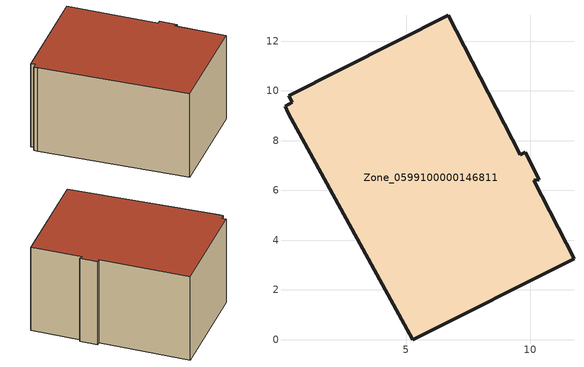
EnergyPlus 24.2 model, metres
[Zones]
Zone_0599100000146811
 floor ground (C_G): 0.43,9.54 0.29,9.8 6.7,13.04 9.59,7.43 9.8,7.53 10.35,6.43 10.14,6.41 11.75,3.26 5.27,0 0.27,9.11 0.14,9.38 z0
 wall outside (C_F): 10.35,6.43 9.8,7.53 9.59,7.43 6.7,13.04 0.29,9.8 0.43,9.54 0.14,9.38 0.27,9.11 5.27,0 11.75,3.26 10.14,6.41 10.35,6.43 z0:6.55
 roof outside (C_R): 0.29,9.8 0.43,9.54 0.14,9.38 0.27,9.11 5.27,0 11.75,3.26 10.14,6.41 10.35,6.43 9.8,7.53 9.59,7.43 6.7,13.04 z6.55
[BUILDING]
Pand.0599100000146811: North Axis=0; Terrain=City; Loads Convergence Tolerance Value=0.04; Temperature Convergence Tolerance Value=0.4; Solar Distribution=FullExterior; Maximum Number of Warmup Days=25; Minimum Number of Warmup Days=1
[Site:Location]
Rotterdam.The.Hague.AP_ZH_NLD Design_Conditions: Latitude=51.96; Longitude=4.45; Time Zone=1; Elevation=-4.5
[SITE:GROUNDTEMPERATURE:BUILDINGSURFACE]
18, 18, 18, 18, 18, 18, 18, 18, 18, 18, 18, 18
[MATERIAL] Thermal Absorptance=0.9; Solar Absorptance=0.7; Visible Absorptance=0.7
Name | Roughness | Thickness | Conductivity | Density | Specific Heat
G.TC.1946-1964 | MediumSmooth | 0.15 | 1 | 540 | 1210
F.TC.1946-1964 | Rough | 0.3 | 0.857143 | 1920 | 840
R.TC.1946-1964 | MediumRough | 0.2 | 0.235294 | 1500 | 1000
[CONSTRUCTION]
C_G: G.TC.1946-1964
C_F: F.TC.1946-1964
C_R: R.TC.1946-1964
[ZONE]
Zone_0599100000146811: Type=1; Multiplier=1; Ceiling Height=Autocalculate; Volume=Autocalculate; Floor Area=autocalculate; Part of Total Floor Area=Yes
[ZONEINFILTRATION:DESIGNFLOWRATE]
Infil_Zone_0599100000146811: Zone or ZoneList or Space or SpaceList=Zone_0599100000146811; Schedule=AlwaysOn; Design Flow Rate Calculation Method=Flow/Area; Flow Rate per Floor Area=0.003; Constant Term Coefficient=1; Temperature Term Coefficient=0; Velocity Term Coefficient=0; Velocity Squared Term Coefficient=0
[HVACTEMPLATE:ZONE:IDEALLOADSAIRSYSTEM]
Zone_0599100000146811: Maximum Heating Supply Air Temperature=50; Minimum Cooling Supply Air Temperature=13; Maximum Heating Supply Air Humidity Ratio=0.0156; Minimum Cooling Supply Air Humidity Ratio=0.0077; Heating Limit=NoLimit; Cooling Limit=NoLimit; Dehumidification Control Type=ConstantSensibleHeatRatio; Cooling Sensible Heat Ratio=0.7; Dehumidification Setpoint=60; Humidification Control Type=None; Humidification Setpoint=30; Outdoor Air Method=None; Outdoor Air Flow Rate per Person=0.00944; Outdoor Air Flow Rate per Zone Floor Area=0; Outdoor Air Flow Rate per Zone=0; Demand Controlled Ventilation Type=None; Outdoor Air Economizer Type=NoEconomizer; Heat Recovery Type=None; Sensible Heat Recovery Effectiveness=0.7; Latent Heat Recovery Effectiveness=0.65
[ZONECONTROL:THERMOSTAT]
ThermostatControl_Zone_0599100000146811: Zone or ZoneList=Zone_0599100000146811; Control Type Schedule=DualSetpointControlType; Control 1=Thermostat_Zone_0599100000146811; Temperature Difference Between Cutout And Setpoint=0
[THERMOSTATSETPOINT:DUALSETPOINT]
Thermostat_Zone_0599100000146811: Heating Setpoint Temperature Schedule=HeatingSetpoint_Zone_0599100000146811; Cooling Setpoint Temperature Schedule=CoolingSetpoint_Zone_0599100000146811
[SCHEDULE:COMPACT]
HeatingSetpoint_Zone_0599100000146811: Through: 12/31, For: AllDays, Until: 24:00, 21
CoolingSetpoint_Zone_0599100000146811: Through: 12/31, For: AllDays, Until: 24:00, 24
DualSetpointControlType: Through: 12/31, For: AllDays, Until: 24:00, 4
AlwaysOn: Through: 12/31, For: AllDays, Until: 24:00, 1
